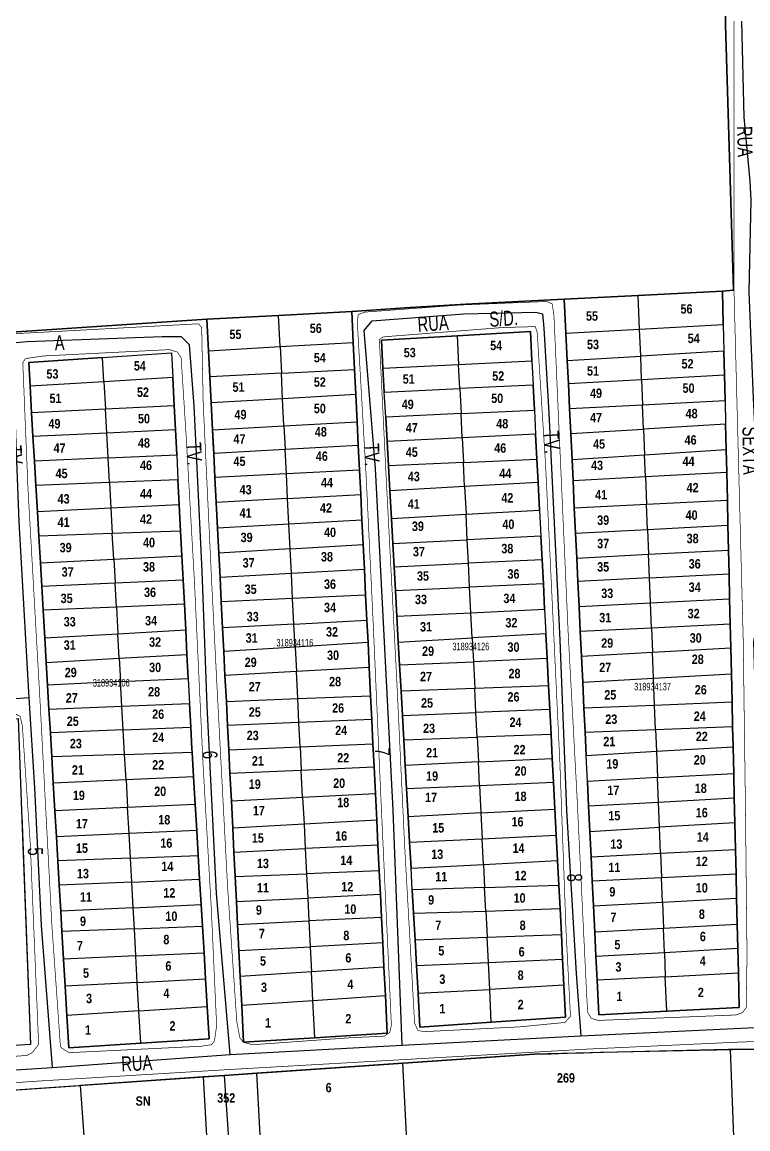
# Model space of a CAD drawing. Extents: x 204834 to 208707, y 4853033 to 4855981.
# Drawn here: x 206975.8 to 207168.8, y 4853424.5 to 4853719 of the extents above; entities that cross this region are included whole.
import ezdxf
from ezdxf.enums import TextEntityAlignment as Align

# ---------------------------------------------------------------- set-up
doc = ezdxf.new("R2010")
doc.units = 0
doc.header["$LTSCALE"] = 1.5
doc.header["$MEASUREMENT"] = 0
for name, color, linetype in [('CD-MALHA-LOTES', 40, 'CONTINUOUS'), ('CD_TXT_QUADRA', 7, 'CONTINUOUS'), ('RU-QUADRAS', 6, 'CONTINUOUS'), ('SV-EIXO-RUA-PAV', 20, 'CONTINUOUS'), ('SV-RUA-PAVIM-S-GUIA-C-GUIA', 7, 'CONTINUOUS'), ('SV-TXT-RUA-PAV-S-GUIA-C-GUIA', 7, 'CONTINUOUS'), ('Th_NmrPort', 7, 'CONTINUOUS')]:
    doc.layers.add(name, color=color, linetype=linetype)
doc.styles.add('ARIAL', font='ARIAL.TTF')
doc.styles.get("Standard").update_dxf_attribs({"font": 'swisscbo.ttf'})

msp = doc.modelspace()

# ---------------------------------------------------------------- linework, layer by layer
at = {"layer": 'CD-MALHA-LOTES', "linetype": 'Continuous'}
for p, q in [((207140, 4853637.38), (207139.64, 4853646.32)), ((207044.35, 4853632.69), (207043.93, 4853641.02)), ((207140, 4853637.38), (207162.24, 4853638.59)), ((207091.46, 4853635.55), (207091.84, 4853627.95)), ((207120.39, 4853636.32), (207140, 4853637.38)), ((207120.39, 4853636.32), (207120.75, 4853628.97)), ((207140.29, 4853630.16), (207140, 4853637.38)), ((207025.33, 4853631.58), (207044.35, 4853632.69)), ((207044.35, 4853632.69), (207063.82, 4853633.83)), ((207044.35, 4853632.69), (207044.7, 4853625.61)), ((207064.17, 4853626.6), (207063.82, 4853633.83)), ((206997.48, 4853623.35), (206997.12, 4853629.8)), ((207025.33, 4853631.58), (207025.68, 4853624.64)), ((207120.75, 4853628.97), (207140.29, 4853630.16)), ((207140.53, 4853623.96), (207140.29, 4853630.16)), ((207044.7, 4853625.61), (207064.17, 4853626.6)), ((207064.5, 4853619.95), (207064.17, 4853626.6)), ((207071.72, 4853626.95), (207091.84, 4853627.95)), ((207071.72, 4853626.95), (207072.08, 4853620.59)), ((207091.84, 4853627.95), (207111.34, 4853628.91)), ((207092.16, 4853621.52), (207091.84, 4853627.95)), ((207120.75, 4853628.97), (207121.04, 4853622.9)), ((206997.48, 4853623.35), (206977.86, 4853622.18)), ((206997.48, 4853623.35), (206997.89, 4853616.04)), ((207044.7, 4853625.61), (207025.68, 4853624.64)), ((207025.68, 4853624.64), (207026.03, 4853617.7)), ((207045.04, 4853618.81), (207044.7, 4853625.61)), ((207121.04, 4853622.9), (207140.53, 4853623.96)), ((207140.53, 4853623.96), (207162.55, 4853625.17)), ((207140.53, 4853623.96), (207140.8, 4853617.24)), ((207162.71, 4853618.38), (207162.55, 4853625.17)), ((206977.86, 4853622.18), (206978.27, 4853615.09)), ((207072.08, 4853620.59), (207092.16, 4853621.52)), ((207092.16, 4853621.52), (207092.49, 4853614.87)), ((207121.04, 4853622.9), (207121.36, 4853616.25)), ((207045.04, 4853618.81), (207026.03, 4853617.7)), ((207026.03, 4853617.7), (207026.39, 4853610.59)), ((207064.5, 4853619.95), (207045.04, 4853618.81)), ((207045.4, 4853611.63), (207045.04, 4853618.81)), ((207064.86, 4853612.7), (207064.5, 4853619.95)), ((207140.8, 4853617.24), (207162.71, 4853618.38)), ((207162.71, 4853618.38), (207162.86, 4853612.02)), ((206997.89, 4853616.04), (206978.27, 4853615.09)), ((206978.27, 4853615.09), (206978.64, 4853608.84)), ((207016.2, 4853616.92), (206997.89, 4853616.04)), ((206998.24, 4853609.79), (206997.89, 4853616.04)), ((207016.52, 4853610.68), (207016.2, 4853616.92)), ((207092.49, 4853614.87), (207112.01, 4853615.76)), ((207092.81, 4853608.45), (207092.49, 4853614.87)), ((207121.36, 4853616.25), (207140.8, 4853617.24)), ((207121.36, 4853616.25), (207121.68, 4853609.61)), ((207141.06, 4853610.74), (207140.8, 4853617.24)), ((207026.39, 4853610.59), (207045.4, 4853611.63)), ((207045.4, 4853611.63), (207064.86, 4853612.7)), ((207045.4, 4853611.63), (207045.72, 4853605.42)), ((207065.16, 4853606.49), (207064.86, 4853612.7)), ((207162.86, 4853612.02), (207141.06, 4853610.74)), ((207163.01, 4853605.35), (207162.86, 4853612.02)), ((206978.64, 4853608.84), (206998.24, 4853609.79)), ((206978.64, 4853608.84), (206979.03, 4853602.2)), ((206998.24, 4853609.79), (207016.52, 4853610.68)), ((206998.61, 4853603.07), (206998.24, 4853609.79)), ((207016.87, 4853603.88), (207016.52, 4853610.68)), ((207026.39, 4853610.59), (207026.71, 4853604.37)), ((207121.68, 4853609.61), (207141.06, 4853610.74)), ((207121.68, 4853609.61), (207122.01, 4853602.68)), ((207141.06, 4853610.74), (207141.33, 4853603.94)), ((207045.72, 4853605.42), (207065.16, 4853606.49)), ((207065.49, 4853599.84), (207065.16, 4853606.49)), ((207092.81, 4853608.45), (207072.81, 4853607.45)), ((207072.81, 4853607.45), (207073.18, 4853600.95)), ((207092.81, 4853608.45), (207093.14, 4853601.87)), ((206998.61, 4853603.07), (206979.03, 4853602.2)), ((206998.61, 4853603.07), (207016.87, 4853603.88)), ((206998.98, 4853596.5), (206998.61, 4853603.07)), ((207026.71, 4853604.37), (207045.72, 4853605.42)), ((207026.71, 4853604.37), (207027.04, 4853597.87)), ((207046.05, 4853598.85), (207045.72, 4853605.42)), ((207093.14, 4853601.87), (207112.68, 4853602.77)), ((207113, 4853596.56), (207112.68, 4853602.77)), ((207122.01, 4853602.68), (207141.33, 4853603.94)), ((207122.01, 4853602.68), (207122.28, 4853597.04)), ((207141.33, 4853603.94), (207163.01, 4853605.35)), ((207141.56, 4853598.11), (207141.33, 4853603.94)), ((207163.15, 4853599.3), (207163.01, 4853605.35)), ((206979.03, 4853602.2), (206979.41, 4853595.7)), ((207065.49, 4853599.84), (207046.05, 4853598.85)), ((207065.81, 4853593.33), (207065.49, 4853599.84)), ((207093.14, 4853601.87), (207073.18, 4853600.95)), ((207073.18, 4853600.95), (207073.55, 4853594.31)), ((207093.46, 4853595.45), (207093.14, 4853601.87)), ((207046.05, 4853598.85), (207027.04, 4853597.87)), ((207027.04, 4853597.87), (207027.38, 4853591.23)), ((207046.38, 4853592.27), (207046.05, 4853598.85)), ((207122.28, 4853597.04), (207141.56, 4853598.11)), ((207122.28, 4853597.04), (207122.63, 4853589.83)), ((207141.56, 4853598.11), (207163.15, 4853599.3)), ((207141.56, 4853598.11), (207141.85, 4853590.76)), ((207163.33, 4853591.8), (207163.15, 4853599.3)), ((206998.98, 4853596.5), (206979.41, 4853595.7)), ((206979.41, 4853595.7), (206979.81, 4853588.76)), ((206998.98, 4853596.5), (206999.35, 4853589.71)), ((207093.46, 4853595.45), (207073.55, 4853594.31)), ((207073.55, 4853594.31), (207073.97, 4853586.95)), ((207113, 4853596.56), (207093.46, 4853595.45)), ((207093.46, 4853595.45), (207093.82, 4853588.08)), ((207113.38, 4853589.19), (207113, 4853596.56)), ((207046.38, 4853592.27), (207027.38, 4853591.23)), ((207027.38, 4853591.23), (207027.72, 4853584.4)), ((207046.38, 4853592.27), (207065.81, 4853593.33)), ((207046.72, 4853585.44), (207046.38, 4853592.27)), ((207066.14, 4853586.51), (207065.81, 4853593.33)), ((207141.85, 4853590.76), (207163.33, 4853591.8)), ((207163.48, 4853585.15), (207163.33, 4853591.8)), ((206999.35, 4853589.71), (206979.81, 4853588.76)), ((206979.81, 4853588.76), (206980.2, 4853582.22)), ((207017.55, 4853590.6), (206999.35, 4853589.71)), ((206999.35, 4853589.71), (206999.73, 4853582.95)), ((207017.91, 4853583.63), (207017.55, 4853590.6)), ((207073.97, 4853586.95), (207093.82, 4853588.08)), ((207093.82, 4853588.08), (207113.38, 4853589.19)), ((207094.16, 4853581.29), (207093.82, 4853588.08)), ((207122.63, 4853589.83), (207141.85, 4853590.76)), ((207122.63, 4853589.83), (207122.95, 4853583.04)), ((207142.11, 4853584.04), (207141.85, 4853590.76)), ((207046.72, 4853585.44), (207027.72, 4853584.4)), ((207066.14, 4853586.51), (207046.72, 4853585.44)), ((207047.05, 4853578.87), (207046.72, 4853585.44)), ((207066.46, 4853580.01), (207066.14, 4853586.51)), ((207073.97, 4853586.95), (207074.34, 4853580.3)), ((207142.11, 4853584.04), (207163.48, 4853585.15)), ((207163.64, 4853578.56), (207163.48, 4853585.15)), ((206999.73, 4853582.95), (206980.2, 4853582.22)), ((206980.2, 4853582.22), (206980.61, 4853575.15)), ((207017.91, 4853583.63), (206999.73, 4853582.95)), ((207000.11, 4853576.1), (206999.73, 4853582.95)), ((207018.25, 4853576.99), (207017.91, 4853583.63)), ((207027.72, 4853584.4), (207028.06, 4853577.75)), ((207122.95, 4853583.04), (207142.11, 4853584.04)), ((207122.95, 4853583.04), (207123.27, 4853576.43)), ((207142.11, 4853584.04), (207142.38, 4853577.44)), ((207047.05, 4853578.87), (207066.46, 4853580.01)), ((207066.79, 4853573.36), (207066.46, 4853580.01)), ((207074.34, 4853580.3), (207094.16, 4853581.29)), ((207074.34, 4853580.3), (207074.69, 4853574.12)), ((207094.47, 4853575.05), (207094.16, 4853581.29)), ((207000.11, 4853576.1), (207018.25, 4853576.99)), ((207018.58, 4853570.62), (207018.25, 4853576.99)), ((207047.05, 4853578.87), (207028.06, 4853577.75)), ((207028.06, 4853577.75), (207028.39, 4853571.25)), ((207047.38, 4853572.29), (207047.05, 4853578.87)), ((207123.27, 4853576.43), (207142.38, 4853577.44)), ((207123.27, 4853576.43), (207123.57, 4853570.23)), ((207142.38, 4853577.44), (207163.64, 4853578.56)), ((207142.63, 4853571.17), (207142.38, 4853577.44)), ((207163.79, 4853572.21), (207163.64, 4853578.56)), ((206980.61, 4853575.15), (207000.11, 4853576.1)), ((206980.61, 4853575.15), (206980.97, 4853568.93)), ((207000.11, 4853576.1), (207000.46, 4853569.81)), ((207066.79, 4853573.36), (207047.38, 4853572.29)), ((207067.12, 4853566.57), (207066.79, 4853573.36)), ((207074.69, 4853574.12), (207094.47, 4853575.05)), ((207074.69, 4853574.12), (207075.04, 4853567.78)), ((207114.06, 4853575.96), (207094.47, 4853575.05)), ((207094.79, 4853568.69), (207094.47, 4853575.05)), ((207114.39, 4853569.6), (207114.06, 4853575.96)), ((207000.46, 4853569.81), (207018.58, 4853570.62)), ((207018.91, 4853564.13), (207018.58, 4853570.62)), ((207047.38, 4853572.29), (207028.39, 4853571.25)), ((207028.39, 4853571.25), (207028.72, 4853564.76)), ((207047.71, 4853565.66), (207047.38, 4853572.29)), ((207142.63, 4853571.17), (207123.57, 4853570.23)), ((207142.63, 4853571.17), (207163.79, 4853572.21)), ((207142.89, 4853564.52), (207142.63, 4853571.17)), ((207163.94, 4853565.56), (207163.79, 4853572.21)), ((206980.97, 4853568.93), (207000.46, 4853569.81)), ((206980.97, 4853568.93), (206981.34, 4853562.59)), ((207000.82, 4853563.39), (207000.46, 4853569.81)), ((207075.04, 4853567.78), (207094.79, 4853568.69)), ((207075.04, 4853567.78), (207075.42, 4853560.98)), ((207114.39, 4853569.6), (207094.79, 4853568.69)), ((207095.13, 4853561.9), (207094.79, 4853568.69)), ((207114.73, 4853562.81), (207114.39, 4853569.6)), ((207123.57, 4853570.23), (207123.89, 4853563.58)), ((207047.71, 4853565.66), (207028.72, 4853564.76)), ((207028.72, 4853564.76), (207029.07, 4853557.83)), ((207067.12, 4853566.57), (207047.71, 4853565.66)), ((207048.06, 4853558.87), (207047.71, 4853565.66)), ((207067.45, 4853559.94), (207067.12, 4853566.57)), ((207123.89, 4853563.58), (207142.89, 4853564.52)), ((207142.89, 4853564.52), (207163.94, 4853565.56)), ((207143.15, 4853557.89), (207142.89, 4853564.52)), ((207164.1, 4853558.93), (207163.94, 4853565.56)), ((207000.82, 4853563.39), (206981.34, 4853562.59)), ((206981.34, 4853562.59), (206981.78, 4853555.22)), ((207018.91, 4853564.13), (207000.82, 4853563.39)), ((207000.82, 4853563.39), (207001.22, 4853556.31)), ((207019.26, 4853557.33), (207018.91, 4853564.13)), ((207075.42, 4853560.98), (207095.13, 4853561.9)), ((207095.13, 4853561.9), (207114.73, 4853562.81)), ((207095.46, 4853555.19), (207095.13, 4853561.9)), ((207114.73, 4853562.81), (207115.07, 4853556.31)), ((207123.89, 4853563.58), (207124.21, 4853556.95)), ((207048.06, 4853558.87), (207029.07, 4853557.83)), ((207048.06, 4853558.87), (207067.45, 4853559.94)), ((207048.36, 4853552.75), (207048.06, 4853558.87)), ((207067.75, 4853553.95), (207067.45, 4853559.94)), ((207075.42, 4853560.98), (207075.81, 4853554.07)), ((207143.15, 4853557.89), (207164.1, 4853558.93)), ((207164.25, 4853552.54), (207164.1, 4853558.93)), ((206981.78, 4853555.22), (207001.22, 4853556.31)), ((207001.22, 4853556.31), (207019.26, 4853557.33)), ((207001.58, 4853549.76), (207001.22, 4853556.31)), ((207019.6, 4853550.77), (207019.26, 4853557.33)), ((207029.07, 4853557.83), (207029.39, 4853551.57)), ((207115.07, 4853556.31), (207095.46, 4853555.19)), ((207115.41, 4853549.68), (207115.07, 4853556.31)), ((207124.21, 4853556.95), (207143.15, 4853557.89)), ((207124.21, 4853556.95), (207124.53, 4853550.3)), ((207143.15, 4853557.89), (207143.41, 4853551.36)), ((206981.78, 4853555.22), (206982.16, 4853548.67)), ((207048.36, 4853552.75), (207029.39, 4853551.57)), ((207067.75, 4853553.95), (207048.36, 4853552.75)), ((207048.36, 4853552.75), (207048.69, 4853546.24)), ((207068.07, 4853547.3), (207067.75, 4853553.95)), ((207075.81, 4853554.07), (207095.46, 4853555.19)), ((207075.81, 4853554.07), (207076.15, 4853547.98)), ((207095.46, 4853555.19), (207095.78, 4853548.83)), ((206982.16, 4853548.67), (207001.58, 4853549.76)), ((207001.58, 4853549.76), (207019.6, 4853550.77)), ((207001.58, 4853549.76), (207001.93, 4853543.54)), ((207019.93, 4853544.42), (207019.6, 4853550.77)), ((207029.39, 4853551.57), (207029.71, 4853545.2)), ((207115.41, 4853549.68), (207095.78, 4853548.83)), ((207115.78, 4853542.47), (207115.41, 4853549.68)), ((207124.53, 4853550.3), (207143.41, 4853551.36)), ((207124.53, 4853550.3), (207124.86, 4853543.37)), ((207143.41, 4853551.36), (207164.25, 4853552.54)), ((207143.7, 4853544.44), (207143.41, 4853551.36)), ((207164.41, 4853545.63), (207164.25, 4853552.54)), ((206982.16, 4853548.67), (206982.51, 4853542.6)), ((207068.07, 4853547.3), (207048.69, 4853546.24)), ((207068.44, 4853539.81), (207068.07, 4853547.3)), ((207076.15, 4853547.98), (207095.78, 4853548.83)), ((207076.15, 4853547.98), (207076.54, 4853541.05)), ((207095.78, 4853548.83), (207096.13, 4853541.76)), ((207001.93, 4853543.54), (207019.93, 4853544.42)), ((207048.69, 4853546.24), (207029.71, 4853545.2)), ((207029.71, 4853545.2), (207030.07, 4853538.27)), ((207049.05, 4853539.03), (207048.69, 4853546.24)), ((207124.86, 4853543.37), (207143.7, 4853544.44)), ((207143.7, 4853544.44), (207164.41, 4853545.63)), ((207143.97, 4853537.32), (207143.7, 4853544.44)), ((207164.58, 4853538.13), (207164.41, 4853545.63)), ((207001.93, 4853543.54), (206982.51, 4853542.6)), ((206982.51, 4853542.6), (206982.89, 4853536.09)), ((207002.3, 4853536.89), (207001.93, 4853543.54)), ((207096.13, 4853541.76), (207076.54, 4853541.05)), ((207076.54, 4853541.05), (207076.91, 4853534.56)), ((207115.78, 4853542.47), (207096.13, 4853541.76)), ((207096.45, 4853535.32), (207096.13, 4853541.76)), ((207116.11, 4853536.09), (207115.78, 4853542.47)), ((207124.86, 4853543.37), (207125.19, 4853536.57)), ((207030.07, 4853538.27), (207049.05, 4853539.03)), ((207030.07, 4853538.27), (207030.39, 4853531.91)), ((207049.05, 4853539.03), (207068.44, 4853539.81)), ((207049.37, 4853532.67), (207049.05, 4853539.03)), ((207068.75, 4853533.45), (207068.44, 4853539.81)), ((207143.97, 4853537.32), (207164.58, 4853538.13)), ((207164.73, 4853531.62), (207164.58, 4853538.13)), ((207002.3, 4853536.89), (206982.89, 4853536.09)), ((206982.89, 4853536.09), (206983.26, 4853529.89)), ((207002.65, 4853530.69), (207002.3, 4853536.89)), ((207076.91, 4853534.56), (207096.45, 4853535.32)), ((207116.11, 4853536.09), (207096.45, 4853535.32)), ((207096.78, 4853528.75), (207096.45, 4853535.32)), ((207116.45, 4853529.46), (207116.11, 4853536.09)), ((207125.19, 4853536.57), (207143.97, 4853537.32)), ((207125.19, 4853536.57), (207125.5, 4853530.07)), ((207144.23, 4853530.81), (207143.97, 4853537.32)), ((207049.37, 4853532.67), (207030.39, 4853531.91)), ((207068.75, 4853533.45), (207049.37, 4853532.67)), ((207049.7, 4853526.18), (207049.37, 4853532.67)), ((207069.07, 4853526.96), (207068.75, 4853533.45)), ((207076.91, 4853534.56), (207077.27, 4853528.05)), ((207002.65, 4853530.69), (206983.26, 4853529.89)), ((206983.26, 4853529.89), (206983.63, 4853523.53)), ((207002.65, 4853530.69), (207020.59, 4853531.43)), ((207003.01, 4853524.19), (207002.65, 4853530.69)), ((207030.39, 4853531.91), (207030.72, 4853525.41)), ((207116.45, 4853529.46), (207096.78, 4853528.75)), ((207116.77, 4853523.1), (207116.45, 4853529.46)), ((207125.5, 4853530.07), (207144.23, 4853530.81)), ((207125.5, 4853530.07), (207125.79, 4853523.93)), ((207144.23, 4853530.81), (207164.73, 4853531.62)), ((207144.23, 4853530.81), (207144.46, 4853525.01)), ((207164.86, 4853526.19), (207164.73, 4853531.62)), ((207030.72, 4853525.41), (207049.7, 4853526.18)), ((207049.7, 4853526.18), (207069.07, 4853526.96)), ((207049.7, 4853526.18), (207050.01, 4853519.99)), ((207069.37, 4853520.84), (207069.07, 4853526.96)), ((207077.27, 4853528.05), (207096.78, 4853528.75)), ((207077.27, 4853528.05), (207077.65, 4853521.27)), ((207096.78, 4853528.75), (207097.11, 4853522.18)), ((207144.46, 4853525.01), (207164.86, 4853526.19)), ((207165.03, 4853519.1), (207164.86, 4853526.19)), ((207003.01, 4853524.19), (206983.63, 4853523.53)), ((206983.63, 4853523.53), (206984.04, 4853516.55)), ((207003.01, 4853524.19), (207020.94, 4853524.79)), ((207003.39, 4853517.42), (207003.01, 4853524.19)), ((207021.33, 4853518.23), (207020.94, 4853524.79)), ((207030.72, 4853525.41), (207031.04, 4853519.15)), ((207125.79, 4853523.93), (207144.46, 4853525.01)), ((207144.46, 4853525.01), (207144.73, 4853518)), ((207050.01, 4853519.99), (207069.37, 4853520.84)), ((207069.72, 4853513.76), (207069.37, 4853520.84)), ((207097.11, 4853522.18), (207077.65, 4853521.27)), ((207077.65, 4853521.27), (207078, 4853515.12)), ((207097.11, 4853522.18), (207116.77, 4853523.1)), ((207097.42, 4853515.95), (207097.11, 4853522.18)), ((207117.1, 4853516.8), (207116.77, 4853523.1)), ((207003.39, 4853517.42), (206984.04, 4853516.55)), ((207021.33, 4853518.23), (207003.39, 4853517.42)), ((207003.39, 4853517.42), (207003.8, 4853510.05)), ((207021.77, 4853510.85), (207021.33, 4853518.23)), ((207031.04, 4853519.15), (207050.01, 4853519.99)), ((207031.04, 4853519.15), (207031.41, 4853511.8)), ((207050.37, 4853512.77), (207050.01, 4853519.99)), ((207144.73, 4853518), (207165.03, 4853519.1)), ((207144.99, 4853511.51), (207144.73, 4853518)), ((207165.18, 4853512.61), (207165.03, 4853519.1)), ((206984.04, 4853516.55), (206984.47, 4853509.19)), ((207078, 4853515.12), (207097.42, 4853515.95)), ((207078, 4853515.12), (207078.42, 4853507.61)), ((207097.42, 4853515.95), (207117.1, 4853516.8)), ((207097.42, 4853515.95), (207097.78, 4853508.59)), ((207117.47, 4853509.57), (207117.1, 4853516.8)), ((207031.41, 4853511.8), (207050.37, 4853512.77)), ((207031.41, 4853511.8), (207031.78, 4853504.57)), ((207050.37, 4853512.77), (207069.72, 4853513.76)), ((207050.37, 4853512.77), (207050.73, 4853505.62)), ((207070.07, 4853506.69), (207069.72, 4853513.76)), ((207126.44, 4853510.51), (207144.99, 4853511.51)), ((207144.99, 4853511.51), (207165.18, 4853512.61)), ((207145.26, 4853504.79), (207144.99, 4853511.51)), ((207165.33, 4853505.97), (207165.18, 4853512.61)), ((207003.8, 4853510.05), (206984.47, 4853509.19)), ((206984.47, 4853509.19), (206984.88, 4853502.24)), ((207021.77, 4853510.85), (207003.8, 4853510.05)), ((207004.18, 4853503.12), (207003.8, 4853510.05)), ((207022.19, 4853503.94), (207021.77, 4853510.85)), ((207097.78, 4853508.59), (207078.42, 4853507.61)), ((207097.78, 4853508.59), (207117.47, 4853509.57)), ((207097.78, 4853508.59), (207098.12, 4853501.72)), ((207117.82, 4853502.65), (207117.47, 4853509.57)), ((207126.44, 4853510.51), (207126.77, 4853503.71)), ((207050.73, 4853505.62), (207031.78, 4853504.57)), ((207070.07, 4853506.69), (207050.73, 4853505.62)), ((207050.73, 4853505.62), (207051.06, 4853499.11)), ((207070.4, 4853500.04), (207070.07, 4853506.69)), ((207078.42, 4853507.61), (207078.8, 4853500.82)), ((207165.33, 4853505.97), (207145.26, 4853504.79)), ((207165.5, 4853498.89), (207165.33, 4853505.97)), ((207004.18, 4853503.12), (206984.88, 4853502.24)), ((207022.19, 4853503.94), (207004.18, 4853503.12)), ((207004.55, 4853496.57), (207004.18, 4853503.12)), ((207022.58, 4853497.25), (207022.19, 4853503.94)), ((207031.78, 4853504.57), (207032.1, 4853498.21)), ((207098.12, 4853501.72), (207117.82, 4853502.65)), ((207118.17, 4853495.98), (207117.82, 4853502.65)), ((207126.77, 4853503.71), (207145.26, 4853504.79)), ((207126.77, 4853503.71), (207127.09, 4853496.92)), ((207145.53, 4853497.86), (207145.26, 4853504.79)), ((206984.88, 4853502.24), (206985.25, 4853495.85)), ((207070.4, 4853500.04), (207051.06, 4853499.11)), ((207070.73, 4853493.21), (207070.4, 4853500.04)), ((207078.8, 4853500.82), (207098.12, 4853501.72)), ((207078.8, 4853500.82), (207079.19, 4853493.89)), ((207098.46, 4853494.92), (207098.12, 4853501.72)), ((207004.55, 4853496.57), (207022.58, 4853497.25)), ((207022.96, 4853491.02), (207022.58, 4853497.25)), ((207032.1, 4853498.21), (207051.06, 4853499.11)), ((207032.1, 4853498.21), (207032.43, 4853491.66)), ((207051.06, 4853499.11), (207051.39, 4853492.43)), ((207127.09, 4853496.92), (207145.53, 4853497.86)), ((207127.09, 4853496.92), (207127.4, 4853490.58)), ((207145.53, 4853497.86), (207165.5, 4853498.89)), ((207145.53, 4853497.86), (207145.79, 4853491.45)), ((207165.65, 4853492.4), (207165.5, 4853498.89)), ((207004.55, 4853496.57), (206985.25, 4853495.85)), ((206985.25, 4853495.85), (206985.63, 4853489.36)), ((207004.9, 4853490.22), (207004.55, 4853496.57)), ((207079.19, 4853493.89), (207098.46, 4853494.92)), ((207098.46, 4853494.92), (207118.17, 4853495.98)), ((207098.46, 4853494.92), (207098.77, 4853488.72)), ((207118.51, 4853489.36), (207118.17, 4853495.98)), ((207004.9, 4853490.22), (207022.96, 4853491.02)), ((207023.36, 4853484.23), (207022.96, 4853491.02)), ((207032.43, 4853491.66), (207051.39, 4853492.43)), ((207032.43, 4853491.66), (207032.77, 4853485.03)), ((207070.73, 4853493.21), (207051.39, 4853492.43)), ((207051.39, 4853492.43), (207051.72, 4853485.93)), ((207071.05, 4853486.86), (207070.73, 4853493.21)), ((207127.4, 4853490.58), (207145.79, 4853491.45)), ((207145.79, 4853491.45), (207165.65, 4853492.4)), ((207146.05, 4853484.88), (207145.79, 4853491.45)), ((207165.8, 4853485.9), (207165.65, 4853492.4)), ((207004.9, 4853490.22), (206985.63, 4853489.36)), ((206985.63, 4853489.36), (206986.04, 4853482.43)), ((207005.29, 4853483.36), (207004.9, 4853490.22)), ((207098.77, 4853488.72), (207118.51, 4853489.36)), ((207099.08, 4853482.51), (207098.77, 4853488.72)), ((207118.82, 4853483.16), (207118.51, 4853489.36)), ((207127.4, 4853490.58), (207127.72, 4853483.92)), ((207032.77, 4853485.03), (207051.72, 4853485.93)), ((207032.77, 4853485.03), (207033.08, 4853478.95)), ((207071.05, 4853486.86), (207051.72, 4853485.93)), ((207051.72, 4853485.93), (207052.03, 4853479.86)), ((207071.35, 4853480.78), (207071.05, 4853486.86)), ((207127.72, 4853483.92), (207146.05, 4853484.88)), ((207146.05, 4853484.88), (207165.8, 4853485.9)), ((207146.05, 4853484.88), (207146.33, 4853477.86)), ((207165.96, 4853478.96), (207165.8, 4853485.9)), ((207005.29, 4853483.36), (206986.04, 4853482.43)), ((206986.04, 4853482.43), (206986.35, 4853477.08)), ((207005.29, 4853483.36), (207023.36, 4853484.23)), ((207005.6, 4853477.8), (207005.29, 4853483.36)), ((207023.7, 4853478.48), (207023.36, 4853484.23)), ((207079.86, 4853481.89), (207099.08, 4853482.51)), ((207099.08, 4853482.51), (207118.82, 4853483.16)), ((207099.08, 4853482.51), (207099.43, 4853475.51)), ((207119.18, 4853476.22), (207118.82, 4853483.16)), ((207127.72, 4853483.92), (207128.06, 4853476.85)), ((207033.08, 4853478.95), (207052.03, 4853479.86)), ((207071.35, 4853480.78), (207052.03, 4853479.86)), ((207052.03, 4853479.86), (207052.37, 4853473)), ((207071.68, 4853474), (207071.35, 4853480.78)), ((207079.86, 4853481.89), (207080.26, 4853474.81)), ((207005.6, 4853477.8), (206986.35, 4853477.08)), ((206986.35, 4853477.08), (206986.78, 4853469.73)), ((207005.6, 4853477.8), (207023.7, 4853478.48)), ((207006, 4853470.59), (207005.6, 4853477.8)), ((207024.13, 4853471.4), (207023.7, 4853478.48)), ((207033.08, 4853478.95), (207033.43, 4853472.03)), ((207099.43, 4853475.51), (207119.18, 4853476.22)), ((207119.52, 4853469.68), (207119.18, 4853476.22)), ((207146.33, 4853477.86), (207128.06, 4853476.85)), ((207128.06, 4853476.85), (207128.36, 4853470.49)), ((207165.96, 4853478.96), (207146.33, 4853477.86)), ((207146.58, 4853471.51), (207146.33, 4853477.86)), ((207166.11, 4853472.6), (207165.96, 4853478.96)), ((207071.68, 4853474), (207052.37, 4853473)), ((207072, 4853467.52), (207071.68, 4853474)), ((207080.26, 4853474.81), (207099.43, 4853475.51)), ((207080.26, 4853474.81), (207080.64, 4853467.97)), ((207099.76, 4853468.81), (207099.43, 4853475.51)), ((207006, 4853470.59), (206986.78, 4853469.73)), ((207006, 4853470.59), (207024.13, 4853471.4)), ((207006.39, 4853463.51), (207006, 4853470.59)), ((207024.54, 4853464.46), (207024.13, 4853471.4)), ((207033.43, 4853472.03), (207052.37, 4853473)), ((207033.43, 4853472.03), (207033.78, 4853465.09)), ((207052.37, 4853473), (207052.71, 4853466.29)), ((207128.36, 4853470.49), (207146.58, 4853471.51)), ((207128.36, 4853470.49), (207128.67, 4853464.08)), ((207146.58, 4853471.51), (207166.11, 4853472.6)), ((207146.58, 4853471.51), (207146.83, 4853465.03)), ((207166.27, 4853466.04), (207166.11, 4853472.6)), ((206986.78, 4853469.73), (206987.2, 4853462.5)), ((207072, 4853467.52), (207052.71, 4853466.29)), ((207072.37, 4853459.98), (207072, 4853467.52)), ((207080.64, 4853467.97), (207099.76, 4853468.81)), ((207080.64, 4853467.97), (207081.06, 4853460.63)), ((207099.76, 4853468.81), (207119.52, 4853469.68)), ((207100.12, 4853461.66), (207099.76, 4853468.81)), ((207119.87, 4853462.73), (207119.52, 4853469.68)), ((207006.39, 4853463.51), (207024.54, 4853464.46)), ((207024.98, 4853457.07), (207024.54, 4853464.46)), ((207052.71, 4853466.29), (207033.78, 4853465.09)), ((207033.78, 4853465.09), (207034.17, 4853457.44)), ((207053.09, 4853458.7), (207052.71, 4853466.29)), ((207146.83, 4853465.03), (207128.67, 4853464.08)), ((207146.83, 4853465.03), (207166.27, 4853466.04)), ((207147.2, 4853455.83), (207146.83, 4853465.03)), ((207006.39, 4853463.51), (206987.2, 4853462.5)), ((206987.2, 4853462.5), (206987.66, 4853454.7)), ((207006.82, 4853455.92), (207006.39, 4853463.51)), ((207081.06, 4853460.63), (207100.12, 4853461.66)), ((207119.87, 4853462.73), (207100.12, 4853461.66)), ((207100.55, 4853452.91), (207100.12, 4853461.66)), ((207120.31, 4853454.24), (207119.87, 4853462.73)), ((207034.17, 4853457.44), (207053.09, 4853458.7)), ((207053.09, 4853458.7), (207072.37, 4853459.98)), ((207053.59, 4853448.8), (207053.09, 4853458.7)), ((207072.86, 4853449.97), (207072.37, 4853459.98)), ((207081.06, 4853460.63), (207081.56, 4853451.64)), ((207006.82, 4853455.92), (206987.66, 4853454.7)), ((207006.82, 4853455.92), (207024.98, 4853457.07)), ((207007.3, 4853447.34), (207006.82, 4853455.92)), ((207025.49, 4853448.5), (207024.98, 4853457.07)), ((207081.56, 4853451.64), (207100.55, 4853452.91)), ((207100.55, 4853452.91), (207120.31, 4853454.24)), ((207053.59, 4853448.8), (207072.86, 4853449.97)), ((207007.3, 4853447.34), (207025.49, 4853448.5)), ((207175.89, 4853445.78), (207164.12, 4853445.63)), ((207164.12, 4853445.63), (207167.91, 4853343.19)), ((207077.01, 4853442.01), (207038.21, 4853439.34)), ((207082.05, 4853342.31), (207077.01, 4853442.01)), ((207023.86, 4853438.35), (206991.18, 4853436.11)), ((207029.57, 4853438.74), (207023.86, 4853438.35)), ((207023.86, 4853438.35), (207026.48, 4853394.48)), ((207038.21, 4853439.34), (207029.57, 4853438.74)), ((207030.75, 4853421.87), (207029.57, 4853438.74)), ((207039.06, 4853422.98), (207038.21, 4853439.34)), ((206955.83, 4853433.67), (206991.18, 4853436.11)), ((206991.18, 4853436.11), (206998.48, 4853338.08))]:
    msp.add_line(p, q, dxfattribs=at)
at = {"layer": 'CD-MALHA-LOTES'}
msp.add_lwpolyline([(206650.2, 4853724.25), (206650.53, 4853719.34), (206654.52, 4853619.07), (206955.62, 4853635.41), (207024.9, 4853639.99), (207043.93, 4853641.02), (207063.41, 4853642.07), (207078.95, 4853643.13), (207093.8, 4853643.99), (207119.96, 4853645.35), (207139.64, 4853646.32), (207162.03, 4853647.42), (207164.95, 4853647.69), (207162.84, 4853718.32), (207162.25, 4853758.51), (206955.62, 4853744.66), (206923.89, 4853742.54)], dxfattribs=at)
at = {"layer": 'CD-MALHA-LOTES', "linetype": 'Continuous'}
for points in [[(207162.24, 4853638.59), (207162.03, 4853647.42), (207139.64, 4853646.32)], [(207139.64, 4853646.32), (207119.96, 4853645.35), (207120.39, 4853636.32)], [(207043.93, 4853641.02), (207024.9, 4853639.99), (207025.33, 4853631.58)], [(207063.82, 4853633.83), (207063.41, 4853642.07), (207043.93, 4853641.02)], [(207162.24, 4853638.59), (207162.4, 4853631.51)], [(207091.46, 4853635.55), (207071.3, 4853634.38), (207071.72, 4853626.95)], [(207111.34, 4853628.91), (207110.94, 4853636.68), (207091.46, 4853635.55)], [(206997.12, 4853629.8), (206977.49, 4853628.45), (206977.86, 4853622.18)], [(206997.12, 4853629.8), (207015.48, 4853631.05), (207015.81, 4853624.44)], [(207162.4, 4853631.51), (207140.29, 4853630.16)], [(207162.55, 4853625.17), (207162.4, 4853631.51)], [(207111.34, 4853628.91), (207111.67, 4853622.42)], [(207015.81, 4853624.44), (206997.48, 4853623.35)], [(207016.2, 4853616.92), (207015.81, 4853624.44)], [(207072.45, 4853613.95), (207072.08, 4853620.59)], [(207111.67, 4853622.42), (207092.16, 4853621.52)], [(207112.01, 4853615.76), (207111.67, 4853622.42)], [(207092.49, 4853614.87), (207072.45, 4853613.95)], [(207112.01, 4853615.76), (207112.34, 4853609.43)], [(207072.45, 4853613.95), (207072.81, 4853607.45)], [(207112.34, 4853609.43), (207092.81, 4853608.45)], [(207112.68, 4853602.77), (207112.34, 4853609.43)], [(207016.87, 4853603.88), (207017.21, 4853597.25)], [(207017.21, 4853597.25), (206998.98, 4853596.5)], [(207017.55, 4853590.6), (207017.21, 4853597.25)], [(207113.38, 4853589.19), (207113.73, 4853582.27)], [(207113.73, 4853582.27), (207094.16, 4853581.29)], [(207114.06, 4853575.96), (207113.73, 4853582.27)], [(207019.93, 4853544.42), (207020.28, 4853537.63)], [(207020.28, 4853537.63), (207002.3, 4853536.89)], [(207020.59, 4853531.43), (207020.28, 4853537.63)], [(207020.94, 4853524.79), (207020.89, 4853525.68), (207020.59, 4853531.43)], [(207126.13, 4853517), (207125.79, 4853523.93)], [(207144.73, 4853518), (207126.13, 4853517)], [(207126.13, 4853517), (207126.44, 4853510.51)], [(206975.67, 4853507.95), (206978.02, 4853446.95), (206955.61, 4853445.56)], [(207079.51, 4853488.1), (207079.19, 4853493.89)], [(207098.77, 4853488.72), (207079.51, 4853488.1)], [(207079.51, 4853488.1), (207079.86, 4853481.89)], [(207147.2, 4853455.83), (207166.48, 4853456.85), (207166.27, 4853466.04)], [(207128.67, 4853464.08), (207129.11, 4853454.87), (207147.2, 4853455.83)], [(207034.17, 4853457.44), (207034.67, 4853447.64), (207053.59, 4853448.8)], [(206987.66, 4853454.7), (206988.16, 4853446.13), (207007.3, 4853447.34)], [(207164.12, 4853445.63), (207163.67, 4853445.63), (207111.97, 4853444.41), (207077.01, 4853442.01)]]:
    msp.add_lwpolyline(points, dxfattribs=at)
at = {"layer": 'RU-QUADRAS', "linetype": 'Continuous'}
for points in [[(206650.2, 4853724.25), (206923.89, 4853742.54), (206955.62, 4853744.66), (207162.25, 4853758.51), (207162.84, 4853718.32), (207164.95, 4853647.69), (207162.03, 4853647.42), (207139.64, 4853646.32), (207119.96, 4853645.35), (207093.8, 4853643.99), (207078.95, 4853643.13), (207063.41, 4853642.07), (207043.93, 4853641.02), (207024.9, 4853639.99), (206955.62, 4853635.41), (206654.52, 4853619.07), (206650.53, 4853719.34), (206650.2, 4853724.25)], [(207119.96, 4853645.35), (207139.64, 4853646.32), (207162.03, 4853647.42), (207162.24, 4853638.59), (207162.4, 4853631.51), (207162.55, 4853625.17), (207162.71, 4853618.36), (207162.86, 4853612.02), (207163.01, 4853605.35), (207163.15, 4853599.3), (207163.33, 4853591.8), (207163.48, 4853585.15), (207163.64, 4853578.56), (207163.79, 4853572.21), (207163.94, 4853565.56), (207164.1, 4853558.93), (207164.25, 4853552.54), (207164.41, 4853545.63), (207164.58, 4853538.13), (207164.73, 4853531.62), (207164.86, 4853526.19), (207165.03, 4853519.1), (207165.18, 4853512.61), (207165.33, 4853505.97), (207165.5, 4853498.89), (207165.65, 4853492.4), (207165.8, 4853485.9), (207165.96, 4853478.96), (207166.11, 4853472.6), (207166.27, 4853466.04), (207166.48, 4853456.85), (207147.2, 4853455.83), (207129.11, 4853454.87), (207128.67, 4853464.08), (207128.36, 4853470.49), (207128.06, 4853476.85), (207127.72, 4853483.92), (207127.4, 4853490.58), (207127.09, 4853496.92), (207126.77, 4853503.71), (207126.44, 4853510.51), (207126.13, 4853517), (207125.79, 4853523.93), (207125.5, 4853530.07), (207125.19, 4853536.57), (207124.86, 4853543.37), (207124.53, 4853550.3), (207124.21, 4853556.95), (207123.89, 4853563.58), (207123.57, 4853570.23), (207123.27, 4853576.43), (207122.95, 4853583.04), (207122.63, 4853589.83), (207122.28, 4853597.04), (207122.01, 4853602.68), (207121.68, 4853609.61), (207121.36, 4853616.25), (207121.04, 4853622.9), (207120.75, 4853628.97), (207120.39, 4853636.32), (207119.96, 4853645.35)], [(207024.9, 4853639.99), (207043.93, 4853641.02), (207063.41, 4853642.07), (207063.82, 4853633.83), (207064.17, 4853626.6), (207064.5, 4853619.95), (207064.86, 4853612.7), (207065.16, 4853606.49), (207065.49, 4853599.84), (207065.81, 4853593.33), (207066.14, 4853586.51), (207066.46, 4853580.01), (207066.79, 4853573.36), (207067.12, 4853566.57), (207067.45, 4853559.94), (207067.75, 4853553.95), (207068.07, 4853547.3), (207068.44, 4853539.81), (207068.75, 4853533.45), (207069.07, 4853526.96), (207069.37, 4853520.84), (207069.72, 4853513.76), (207070.07, 4853506.69), (207070.4, 4853500.04), (207070.73, 4853493.21), (207071.05, 4853486.86), (207071.35, 4853480.78), (207071.68, 4853474), (207072, 4853467.52), (207072.37, 4853459.98), (207072.86, 4853449.97), (207053.59, 4853448.8), (207034.67, 4853447.64), (207034.17, 4853457.44), (207033.78, 4853465.09), (207033.43, 4853472.03), (207033.08, 4853478.95), (207032.77, 4853485.03), (207032.43, 4853491.66), (207032.1, 4853498.21), (207031.78, 4853504.57), (207031.41, 4853511.8), (207031.04, 4853519.15), (207030.72, 4853525.41), (207030.39, 4853531.91), (207030.07, 4853538.27), (207029.71, 4853545.2), (207029.39, 4853551.57), (207029.07, 4853557.83), (207028.72, 4853564.76), (207028.39, 4853571.25), (207028.06, 4853577.75), (207027.72, 4853584.4), (207027.38, 4853591.23), (207027.04, 4853597.87), (207026.71, 4853604.37), (207026.65, 4853605.53), (207026.39, 4853610.59), (207026.03, 4853617.7), (207025.68, 4853624.64), (207025.33, 4853631.58), (207024.9, 4853639.99)], [(207071.3, 4853634.38), (207091.46, 4853635.55), (207110.94, 4853636.68), (207111.34, 4853628.91), (207111.67, 4853622.42), (207112.01, 4853615.76), (207112.34, 4853609.43), (207112.68, 4853602.77), (207113, 4853596.56), (207113.38, 4853589.19), (207113.73, 4853582.27), (207114.06, 4853575.96), (207114.39, 4853569.6), (207114.73, 4853562.81), (207115.07, 4853556.31), (207115.41, 4853549.68), (207115.78, 4853542.47), (207116.11, 4853536.09), (207116.45, 4853529.46), (207116.77, 4853523.1), (207117.1, 4853516.8), (207117.47, 4853509.57), (207117.82, 4853502.65), (207118.17, 4853495.98), (207118.51, 4853489.36), (207118.82, 4853483.16), (207119.18, 4853476.22), (207119.52, 4853469.68), (207119.87, 4853462.73), (207120.31, 4853454.24), (207100.55, 4853452.91), (207081.56, 4853451.64), (207081.06, 4853460.63), (207080.64, 4853467.97), (207080.26, 4853474.81), (207079.86, 4853481.89), (207079.51, 4853488.1), (207079.19, 4853493.89), (207078.8, 4853500.82), (207078.42, 4853507.61), (207078, 4853515.12), (207077.65, 4853521.27), (207077.27, 4853528.05), (207076.91, 4853534.56), (207076.54, 4853541.05), (207076.15, 4853547.98), (207075.81, 4853554.07), (207075.42, 4853560.98), (207075.04, 4853567.78), (207074.69, 4853574.12), (207074.34, 4853580.3), (207073.97, 4853586.95), (207073.55, 4853594.31), (207073.18, 4853600.95), (207072.81, 4853607.45), (207072.45, 4853613.95), (207072.08, 4853620.59), (207071.72, 4853626.95), (207071.3, 4853634.38)], [(206977.49, 4853628.45), (206997.12, 4853629.8), (207015.48, 4853631.05), (207015.81, 4853624.44), (207016.2, 4853616.92), (207016.52, 4853610.68), (207016.87, 4853603.88), (207017.21, 4853597.25), (207017.55, 4853590.6), (207017.91, 4853583.63), (207018.25, 4853576.99), (207018.58, 4853570.62), (207018.91, 4853564.13), (207019.26, 4853557.33), (207019.6, 4853550.77), (207019.93, 4853544.42), (207020.28, 4853537.63), (207020.59, 4853531.43), (207020.89, 4853525.68), (207020.94, 4853524.79), (207021.33, 4853518.23), (207021.77, 4853510.85), (207022.19, 4853503.94), (207022.58, 4853497.25), (207022.96, 4853491.02), (207023.36, 4853484.23), (207023.7, 4853478.48), (207024.13, 4853471.4), (207024.54, 4853464.46), (207024.98, 4853457.07), (207025.49, 4853448.5), (207007.3, 4853447.34), (206988.16, 4853446.13), (206987.66, 4853454.7), (206987.2, 4853462.5), (206986.78, 4853469.73), (206986.35, 4853477.08), (206986.04, 4853482.43), (206985.63, 4853489.36), (206985.25, 4853495.85), (206984.88, 4853502.24), (206984.47, 4853509.19), (206984.04, 4853516.55), (206983.63, 4853523.53), (206983.26, 4853529.89), (206982.89, 4853536.09), (206982.51, 4853542.6), (206982.16, 4853548.67), (206981.78, 4853555.22), (206981.34, 4853562.59), (206980.97, 4853568.93), (206980.61, 4853575.15), (206980.2, 4853582.22), (206979.81, 4853588.76), (206979.41, 4853595.7), (206979.03, 4853602.2), (206978.64, 4853608.84), (206978.27, 4853615.09), (206977.86, 4853622.18), (206977.49, 4853628.45)], [(206850.29, 4853526.2), (206955.69, 4853532.98), (206958.95, 4853533.11), (206966.65, 4853533.41), (206974.68, 4853533.72), (206975.62, 4853509.19), (206978.02, 4853446.95), (206955.61, 4853445.56), (206855.64, 4853440.52), (206850.29, 4853526.2)]]:
    msp.add_lwpolyline(points, close=True, dxfattribs=at)
at = {"layer": 'RU-QUADRAS', "color": 6, "linetype": 'Continuous'}
msp.add_lwpolyline([(206748.95, 4853419.65, 0.022565), (206812.01, 4853426.38), (206955.83, 4853433.67), (207111.97, 4853444.41, -0.009775), (207252.64, 4853445.97), (207255.24, 4853442.6), (207259.87, 4853442.5), (207261.6, 4853444.81), (207321.63, 4853448.04), (207321.63, 4853451.41, -0.007774), (207474.16, 4853465.06), (207474.16, 4853467.57), (207579.85, 4853474.5), (207579.04, 4853480.56), (207400.16, 4853472.35), (207182.72, 4853459.32), (207179.34, 4853554.11), (207400.16, 4853565.7), (207490.52, 4853573.9), (207928.87, 4853596.6)], format="xyb", dxfattribs=at)
at = {"layer": 'SV-EIXO-RUA-PAV'}
for points in [[(207167.06, 4853719.33), (207167.75, 4853693.8), (207169.27, 4853676.77), (207169.58, 4853671.66), (207169.02, 4853647.28), (207170.17, 4853618.97), (207170.54, 4853611.94), (207171.31, 4853596.05), (207171.81, 4853577.23), (207171.62, 4853562.14), (207170.29, 4853554.1), (207171.56, 4853512.53), (207171.81, 4853467.4), (207173.24, 4853456.99), (207174.35, 4853451.7)], [(207076.84, 4853446.81), (207074.43, 4853509.37), (207071.87, 4853559.3), (207069.73, 4853600.27), (207066.75, 4853636.97), (207068.88, 4853639.53), (207093.21, 4853641.45), (207112.41, 4853641.88), (207114.12, 4853641.45), (207114.54, 4853637.61), (207115.82, 4853615), (207118.81, 4853554.61), (207120.52, 4853509.37), (207123.08, 4853465.84), (207124.37, 4853449.25)], [(207031.05, 4853444.36), (207027.49, 4853487.18), (207024.93, 4853537.11), (207023.65, 4853572.96), (207021.51, 4853616.92), (207020.23, 4853633.13), (207018.1, 4853635.27), (207012.98, 4853635.27), (206977.13, 4853633.99), (206968.17, 4853633.13), (206955.62, 4853632.32)], [(206983.87, 4853440.86), (206980.9, 4853478.61), (206979.15, 4853515.31), (206977.64, 4853539.22), (206974.95, 4853586.09), (206973.21, 4853632.75)], [(206977.64, 4853539.22), (206955.62, 4853537.63)], [(206955.61, 4853439.09), (206983.87, 4853440.86), (207031.05, 4853444.36), (207076.84, 4853446.81), (207124.37, 4853449.25), (207174.35, 4853451.7)]]:
    msp.add_lwpolyline(points, dxfattribs=at)
at = {"layer": 'SV-RUA-PAVIM-S-GUIA-C-GUIA', "const_width": 0.18}
for points in [[(207165.08, 4853719.33), (207165.08, 4853648.47), (207167.56, 4853554.23), (207168.11, 4853512.62), (207168.56, 4853470.62), (207168.34, 4853456.81)], [(207129.01, 4853453.39), (207127.12, 4853453.96), (207126.19, 4853455.49), (207125.91, 4853460.16), (207123.31, 4853513.69), (207121.01, 4853556.1), (207118.33, 4853615.82), (207117.22, 4853640.87), (207116.76, 4853644.05), (207115.3, 4853644.71), (207092.27, 4853643.78), (207067.01, 4853641.9), (207065.14, 4853641.24), (207064.92, 4853638.99), (207067.32, 4853596.98), (207069.21, 4853557.35), (207071.18, 4853512.52), (207073.97, 4853452.1)], [(207037.07, 4853446.92), (207034.6, 4853447.57), (207033.65, 4853448.81), (207032.85, 4853453.09), (207030.4, 4853488.93), (207027.86, 4853536.88), (207026.12, 4853570.92), (207023.91, 4853617.78), (207023.51, 4853637.75), (207022.67, 4853638.77), (207015.2, 4853638.37), (206978.7, 4853636.4), (206955.62, 4853635.26)], [(207080.15, 4853452.6), (207077.47, 4853500.34), (207075.43, 4853543.32), (207072.61, 4853597.34), (207070.77, 4853634.62), (207071.7, 4853635.25), (207073.51, 4853635.43), (207103.53, 4853637.78), (207112.26, 4853638.02), (207112.77, 4853636.35), (207113.42, 4853625.66), (207114.96, 4853601.58), (207115.95, 4853581.54), (207118.79, 4853521.86), (207120.41, 4853477.52), (207121.6, 4853454.45)], [(207026.99, 4853448.54), (207027.49, 4853451.94), (207026.06, 4853483.21), (207023.87, 4853521.56), (207021.57, 4853570.39), (207019.4, 4853608.56), (207018.03, 4853629.84), (207017.01, 4853631.26), (207014.96, 4853631.9), (206981.33, 4853630.21), (206976.62, 4853629.5), (206975.93, 4853628.4), (206977.28, 4853595.42), (206980.54, 4853537.84), (206983.67, 4853478.57), (206985.93, 4853446.52), (206986.15, 4853446.14), (206987, 4853445.58), (206987.81, 4853445.03), (206988.51, 4853444.82)], [(206955.62, 4853534.03), (206965.75, 4853534.64), (206973.82, 4853535.04), (206975.26, 4853534.28), (206975.81, 4853531.76), (206977.9, 4853500.65), (206980.14, 4853447), (206978.47, 4853444.85), (206977.07, 4853444.08)], [(207168.34, 4853456.81), (207167.38, 4853455.49), (207165.6, 4853454.84), (207129.01, 4853453.39)], [(207121.6, 4853454.45), (207120.12, 4853452.85), (207108.04, 4853451.67), (207082.72, 4853450.41), (207081.02, 4853450.72), (207080.15, 4853452.6)], [(207073.97, 4853452.1), (207073.54, 4853450.21), (207072.13, 4853449.22), (207063.01, 4853448.78), (207037.07, 4853446.92)], [(207185.27, 4853448.33), (207165.58, 4853447.59), (207126.51, 4853445.78), (207102.88, 4853444.43), (207031.94, 4853440.39), (206980.5, 4853437.28), (206955.62, 4853435.57)], [(206988.51, 4853444.82), (207023.37, 4853446.52), (207026.1, 4853446.93), (207026.89, 4853447.9), (207026.99, 4853448.54)], [(206977.07, 4853444.08), (206955.62, 4853442.5)]]:
    msp.add_lwpolyline(points, dxfattribs=at)

# ---------------------------------------------------------------- texts
at = {"layer": 'CD_TXT_QUADRA', "linetype": 'Continuous', "style": 'ARIAL', "width": 0.7}
for s, p in [('318934116', (207048.29, 4853553.91)), ('318934126', (207095.1, 4853552.9)), ('318934106', (206999.45, 4853543.24)), ('318934137', (207143.43, 4853542.22))]:
    msp.add_text(s, height=2, dxfattribs=at).set_placement(p, align=Align.MIDDLE)
at = {"layer": 'SV-TXT-RUA-PAV-S-GUIA-C-GUIA', "style": 'ARIAL', "width": 0.7}
for s, rotation, p in [('RUA                                                                  SEXTA', 271, (207165.93, 4853691.36)), ('RUA          S/D.', 4, (207081.08, 4853636.59)), ('A', 2, (206984.48, 4853631.7)), ('TV.                                                                                                       8', 273, (207114.51, 4853610.21)), ('TV.                                                                                             5', 273, (206971.63, 4853606.33)), ('TV.                                                                      6', 273, (207019.36, 4853607.1)), ('TV.                                                                     7', 272, (207066.71, 4853606.9)), ('RUA', 3, (207002.22, 4853439.78))]:
    msp.add_text(s, height=4, rotation=rotation, dxfattribs=at).set_placement(p)
at = {"layer": 'Th_NmrPort', "color": 1}
for s, p in [('56', (207150.88, 4853642.73)), ('55', (207125.73, 4853640.84)), ('56', (207052.26, 4853637.59)), ('55', (207030.9, 4853635.97)), ('54', (207152.78, 4853634.89)), ('53', (207077.26, 4853631.11)), ('54', (207100.25, 4853633)), ('53', (207126, 4853633.27)), ('54', (207053.34, 4853629.76)), ('52', (207151.15, 4853628.13)), ('53', (206982.22, 4853625.43)), ('54', (207005.48, 4853627.59)), ('51', (207126, 4853626.24)), ('52', (207053.34, 4853623.27)), ('51', (207076.99, 4853624.08)), ('52', (207100.79, 4853624.89)), ('52', (207006.29, 4853620.57)), ('51', (207031.71, 4853621.92)), ('49', (207126.81, 4853620.3)), ('50', (207151.42, 4853621.65)), ('51', (206983.03, 4853618.95)), ('50', (207053.34, 4853616.24)), ('49', (207076.72, 4853617.33)), ('50', (207100.52, 4853618.95)), ('50', (207006.56, 4853613.54)), ('49', (207032.25, 4853614.62)), ('47', (207126.81, 4853613.81)), ('48', (207152.23, 4853614.89)), ('49', (206982.76, 4853612.19)), ('47', (207077.8, 4853611.11)), ('48', (207101.87, 4853612.19)), ('47', (207031.98, 4853608.14)), ('48', (207053.61, 4853610.03)), ('46', (207151.96, 4853607.87)), ('47', (206984.11, 4853605.71)), ('48', (207006.56, 4853607.06)), ('45', (207077.8, 4853604.62)), ('46', (207101.33, 4853605.71)), ('45', (207127.62, 4853606.79)), ('45', (207031.98, 4853602.19)), ('46', (207053.88, 4853603.54)), ('44', (207151.42, 4853602.19)), ('45', (206984.65, 4853598.95)), ('46', (207007.1, 4853601.11)), ('44', (207102.68, 4853598.95)), ('43', (207127.08, 4853601.11)), ('44', (207055.24, 4853596.52)), ('43', (207078.34, 4853598.14)), ('44', (207007.1, 4853593.55)), ('43', (207033.6, 4853594.63)), ('41', (207128.17, 4853593.27)), ('42', (207152.5, 4853595.17)), ('43', (206985.19, 4853592.19)), ('42', (207054.97, 4853589.76)), ('41', (207078.34, 4853590.84)), ('42', (207103.22, 4853592.46)), ('42', (207007.1, 4853586.79)), ('41', (207033.6, 4853588.41)), ('40', (207152.23, 4853587.87)), ('41', (206985.19, 4853585.98)), ('39', (207079.43, 4853584.9)), ('40', (207103.5, 4853585.44)), ('39', (207128.71, 4853586.52)), ('39', (207033.87, 4853581.93)), ('40', (207056.05, 4853583.28)), ('38', (207152.5, 4853581.65)), ('39', (206985.73, 4853579.22)), ('40', (207007.91, 4853580.57)), ('37', (207079.7, 4853578.14)), ('38', (207103.22, 4853578.95)), ('37', (207128.71, 4853580.3)), ('37', (207034.41, 4853575.17)), ('38', (207055.24, 4853576.79)), ('36', (207153.05, 4853574.9)), ('37', (206986.27, 4853572.74)), ('38', (207007.91, 4853574.09)), ('36', (207104.85, 4853572.2)), ('35', (207128.71, 4853574.09)), ('36', (207056.05, 4853569.49)), ('35', (207080.78, 4853571.66)), ('36', (207008.18, 4853567.33)), ('35', (207034.95, 4853568.14)), ('33', (207129.79, 4853567.06)), ('34', (207153.05, 4853568.68)), ('35', (206986, 4853565.71)), ('34', (207056.05, 4853563.28)), ('33', (207080.24, 4853565.44)), ('34', (207103.77, 4853565.71)), ('33', (207035.49, 4853560.85)), ('31', (207129.25, 4853560.58)), ('32', (207152.78, 4853561.66)), ('33', (206986.82, 4853559.5)), ('34', (207008.45, 4853559.77)), ('31', (207081.59, 4853558.14)), ('32', (207104.31, 4853559.23)), ('31', (207035.22, 4853555.17)), ('32', (207056.59, 4853556.79)), ('30', (207153.32, 4853555.17)), ('31', (206986.82, 4853553.28)), ('32', (207009.53, 4853554.09)), ('29', (207082.13, 4853551.66)), ('30', (207104.85, 4853552.74)), ('29', (207129.79, 4853553.82)), ('29', (207034.95, 4853548.69)), ('30', (207056.86, 4853550.58)), ('28', (207153.86, 4853549.5)), ('29', (206987.09, 4853545.98)), ('30', (207009.53, 4853547.34)), ('28', (207105.12, 4853545.71)), ('27', (207129.25, 4853547.34)), ('28', (207057.4, 4853543.55)), ('27', (207081.59, 4853544.9)), ('28', (207009.26, 4853540.85)), ('27', (207036.04, 4853542.2)), ('25', (207130.6, 4853540.04)), ('26', (207154.67, 4853541.39)), ('27', (206987.36, 4853539.23)), ('25', (207081.86, 4853537.88)), ('26', (207104.85, 4853539.5)), ('26', (207010.34, 4853534.9)), ('25', (207036.04, 4853535.45)), ('26', (207058.21, 4853536.53)), ('24', (207154.4, 4853534.36)), ('25', (206987.63, 4853533.01)), ('23', (207082.4, 4853531.12)), ('24', (207105.39, 4853532.74)), ('23', (207130.87, 4853533.55)), ('24', (207010.34, 4853528.69)), ('23', (207035.49, 4853529.23)), ('24', (207059.02, 4853530.58)), ('22', (207154.94, 4853528.96)), ('23', (206988.44, 4853527.07)), ('22', (207106.47, 4853525.45)), ('21', (207130.33, 4853527.61)), ('21', (207036.85, 4853522.47)), ('22', (207059.56, 4853523.28)), ('21', (207083.21, 4853524.64)), ('20', (207154.4, 4853522.74)), ('21', (206988.98, 4853520.04)), ('22', (207010.34, 4853521.39)), ('20', (207106.74, 4853519.77)), ('19', (207131.14, 4853521.66)), ('19', (207036.04, 4853516.26)), ('20', (207058.48, 4853516.53)), ('19', (207083.21, 4853518.42)), ('19', (206989.25, 4853513.29)), ('20', (207010.88, 4853514.37)), ('18', (207106.74, 4853513.02)), ('17', (207131.41, 4853514.64)), ('18', (207154.67, 4853515.18)), ('18', (207059.56, 4853511.39)), ('17', (207082.94, 4853512.75)), ('17', (207037.12, 4853509.23)), ('15', (207131.68, 4853507.88)), ('16', (207154.94, 4853508.69)), ('17', (206990.06, 4853505.72)), ('18', (207011.97, 4853506.8)), ('15', (207084.83, 4853504.64)), ('16', (207105.93, 4853506.26)), ('15', (207036.85, 4853501.94)), ('16', (207059.02, 4853502.48)), ('14', (207155.21, 4853502.21)), ('15', (206990.06, 4853499.23)), ('16', (207012.51, 4853500.59)), ('14', (207106.2, 4853499.23)), ('13', (207132.22, 4853500.31)), ('14', (207060.37, 4853495.99)), ('13', (207084.56, 4853497.61)), ('12', (207154.94, 4853495.72)), ('13', (206990.33, 4853492.48)), ('14', (207012.78, 4853494.37)), ('13', (207038.2, 4853495.18)), ('11', (207131.68, 4853494.1)), ('11', (207085.65, 4853491.67)), ('12', (207106.74, 4853491.94)), ('12', (207013.32, 4853487.34)), ('11', (207038.2, 4853488.69)), ('12', (207060.65, 4853488.97)), ('9', (207131.95, 4853487.61)), ('10', (207154.94, 4853488.69)), ('11', (206991.14, 4853486.26)), ('9', (207083.75, 4853485.45)), ('10', (207106.47, 4853485.99)), ('10', (207013.86, 4853481.13)), ('9', (207037.93, 4853482.75)), ('10', (207061.46, 4853483.02)), ('7', (207132.22, 4853480.86)), ('8', (207155.75, 4853481.67)), ('9', (206991.14, 4853479.78)), ('7', (207085.65, 4853478.7)), ('8', (207108.09, 4853478.7)), ('8', (207013.32, 4853474.91)), ('7', (207038.74, 4853476.53)), ('8', (207061.19, 4853475.99)), ('6', (207156.02, 4853475.72)), ('7', (206990.33, 4853473.29)), ('5', (207086.46, 4853471.94)), ('5', (207133.3, 4853473.56)), ('5', (207039.01, 4853469.24)), ('6', (207061.73, 4853470.05)), ('6', (207107.82, 4853471.67)), ('4', (207156.02, 4853469.24)), ('5', (206991.95, 4853466)), ('6', (207013.86, 4853467.89)), ('3', (207133.57, 4853467.62)), ('4', (207062.27, 4853463.02)), ('3', (207086.73, 4853464.37)), ('8', (207107.55, 4853465.45)), ('4', (207013.32, 4853460.59)), ('3', (207039.28, 4853462.21)), ('2', (207155.48, 4853460.86)), ('3', (206992.76, 4853459.24)), ('2', (207107.55, 4853457.62)), ('1', (207133.84, 4853459.78)), ('1', (207086.73, 4853456.54)), ('2', (207014.94, 4853451.94)), ('1', (207040.36, 4853452.75)), ('2', (207061.73, 4853453.83)), ('1', (206992.49, 4853450.86)), ('269', (207118.01, 4853438.1)), ('6', (207056.47, 4853435.51)), ('SN', (207005.94, 4853431.95)), ('352', (207027.64, 4853432.76))]:
    msp.add_text(s, height=2.5, dxfattribs=at).set_placement(p, align=Align.MIDDLE_LEFT)

doc.saveas('drawing.dxf')
